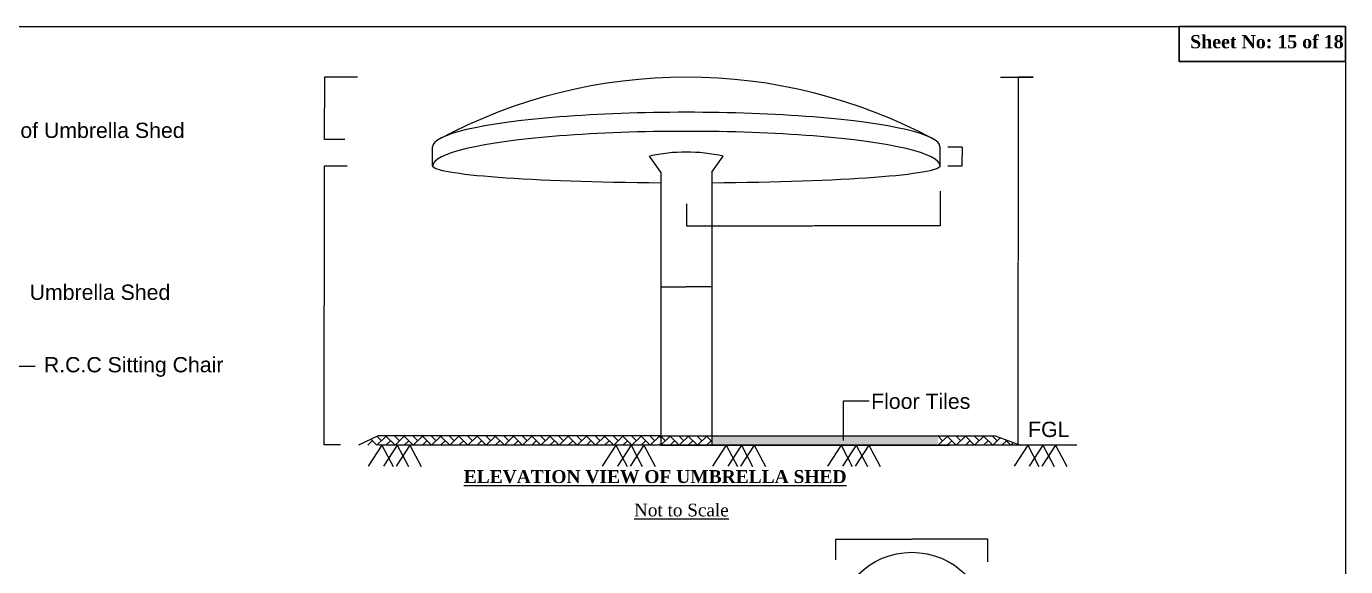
# Model space of a CAD drawing. Header units: inches. Extents: x 89000 to 1304432, y -10828 to 220529.
# Drawn here: x 820904 to 831305, y 82345 to 86599 of the extents above; entities that cross this region are included whole.
import ezdxf

# ---------------------------------------------------------------- set-up
doc = ezdxf.new("R2010")
doc.units = ezdxf.units.IN
doc.header["$LTSCALE"] = 7
doc.header["$MEASUREMENT"] = 0
doc.layers.add('sheet', color=1, linetype='Continuous', lineweight=15)
doc.styles.add('dim', font='isocp.shx')
doc.styles.get("Standard").update_dxf_attribs({"font": 'arial.ttf'})
doc.dimstyles.get("Standard").update_dxf_attribs({"dimtxt": 0.18, "dimasz": 0.18, "dimexe": 0.18, "dimexo": 0.0625, "dimgap": 0.09, "dimtad": 0, "dimtih": 1, "dimtoh": 1, "dimdec": 4, "dimzin": 0, "dimdsep": 46, "dimtxsty": 'Standard', "dimcen": 0.09, "dimadec": 0, "dimazin": 0, "dimtfac": 1, "dimtdec": 4, "dimtofl": 0, "dimtmove": 0, "dimatfit": 3, "dimfxl": 1, "dimtolj": 1, "dimtzin": 0, "dimarcsym": 0})
doc.dimstyles.new('STANDARD$0', dxfattribs={"dimscale": 0, "dimtxt": 8, "dimasz": 8, "dimexe": 4, "dimexo": 0, "dimgap": 2, "dimtad": 1, "dimdec": 0, "dimzin": 0, "dimdsep": 46, "dimtxsty": 'dim', "dimblk": 'DOTSMALL', "dimcen": 1, "dimclrd": 6, "dimclre": 6, "dimclrt": 256, "dimadec": 0, "dimazin": 0, "dimtfac": 1, "dimtdec": 0, "dimtix": 1, "dimtofl": 0, "dimtmove": 1, "dimatfit": 3, "dimldrblk": 'DOTSMALL', "dimfxl": 6, "dimtolj": 1, "dimtzin": 0, "dimarcsym": 0})

# ---------------------------------------------------------------- blocks, each defined once
blk = doc.blocks.new('*D227')
at = {"layer": 'Defpoints', "color": 0, "transparency": 16777216}
for p in [(823433.0069192452, 85498.57363281774), (823252.6209094118, 83303.95975287867), (823379.1184965027, 83303.95975287867)]:
    blk.add_point(p, dxfattribs=at)
at = {"layer": 'sheet', "color": 0, "lineweight": -2, "transparency": 16777216}
for p, q in [((823432.7879192452, 85498.57363281774), (823252.2569094119, 85498.57363281774)), ((823252.6209094118, 85497.77363281774), (823252.6209094118, 84402.9189428482)), ((823252.6209094118, 83304.75975287867), (823252.6209094118, 84399.61444284821)), ((823378.8994965027, 83303.95975287867), (823252.2569094119, 83303.95975287867))]:
    blk.add_line(p, q, dxfattribs=at)
at = {"layer": 'sheet', "color": 0, "transparency": 16777216}
for points in [[(823252.4875760785, 85497.77363281774), (823252.7542427451, 85497.77363281774), (823252.6209094118, 85498.57363281774)], [(823252.4875760785, 83304.75975287867), (823252.7542427451, 83304.75975287867), (823252.6209094118, 83303.95975287867)]]:
    blk.add_solid(points, dxfattribs=at)
at = {"layer": 'sheet', "color": 0, "lineweight": -3, "transparency": 16777216, "insert": (823252.6209094116, 84401.26669284796), "char_height": 0.5, "attachment_point": 5, "rotation": 90}
blk.add_mtext('\\A1;{\\H2.083x;2200}', dxfattribs=at)
blk = doc.blocks.new('*D228')
at = {"layer": 'Defpoints', "color": 0, "transparency": 16777216}
for p in [(828723.7585092776, 86199.81619993041), (828840.4901248694, 86199.81619993041), (829118.4694226356, 83299.81619993041)]:
    blk.add_point(p, dxfattribs=at)
at = {"layer": 'sheet', "color": 0, "lineweight": -2, "transparency": 16777216}
for p, q in [((828840.2711248694, 86199.81619993041), (828723.3945092777, 86199.81619993041)), ((828723.7585092776, 86199.01619993041), (828723.7585092776, 84751.4741334229)), ((828723.7585092776, 83300.61619993042), (828723.7585092776, 84748.15826643792)), ((829118.2504226356, 83299.81619993041), (828723.3945092777, 83299.81619993041))]:
    blk.add_line(p, q, dxfattribs=at)
at = {"layer": 'sheet', "color": 0, "transparency": 16777216}
for points in [[(828723.6251759443, 86199.01619993041), (828723.8918426109, 86199.01619993041), (828723.7585092776, 86199.81619993041)], [(828723.6251759443, 83300.61619993042), (828723.8918426109, 83300.61619993042), (828723.7585092776, 83299.81619993041)]]:
    blk.add_solid(points, dxfattribs=at)
at = {"layer": 'sheet', "color": 0, "lineweight": -3, "transparency": 16777216, "insert": (828723.7585092774, 84749.81619993017), "char_height": 0.5, "attachment_point": 5, "rotation": 90}
blk.add_mtext('\\A1;{\\H2.083x;2475}', dxfattribs=at)
blk = doc.blocks.new('*D229')
at = {"layer": 'Defpoints', "color": 0, "transparency": 16777216}
for p in [(828106.967270327, 85301.39893719461), (826106.9737633355, 85202.37401128886), (828106.967270327, 85028.9101913257)]:
    blk.add_point(p, dxfattribs=at)
at = {"layer": 'sheet', "color": 0, "lineweight": -2, "transparency": 16777216}
for p, q in [((828106.967270327, 85301.17993719461), (828106.967270327, 85028.5461913257)), ((826106.9737633355, 85202.15501128887), (826106.9737633355, 85028.5461913257)), ((826107.7737633355, 85028.9101913257), (827105.3761674111, 85028.9101913257)), ((828106.167270327, 85028.9101913257), (827108.5648662514, 85028.9101913257))]:
    blk.add_line(p, q, dxfattribs=at)
at = {"layer": 'sheet', "color": 0, "transparency": 16777216}
for points in [[(826107.7737633355, 85029.04352465904), (826107.7737633355, 85028.77685799237), (826106.9737633355, 85028.9101913257)], [(828106.167270327, 85029.04352465904), (828106.167270327, 85028.77685799237), (828106.967270327, 85028.9101913257)]]:
    blk.add_solid(points, dxfattribs=at)
at = {"layer": 'sheet', "color": 0, "lineweight": -3, "transparency": 16777216, "insert": (827106.9705168313, 85028.9101913257), "char_height": 0.5, "attachment_point": 5}
blk.add_mtext('\\A1;{\\H2.083x;1200}', dxfattribs=at)
blk = doc.blocks.new('*D230')
at = {"layer": 'Defpoints', "color": 0, "transparency": 16777216}
for p in [(828167.3929032548, 85649.47068306318), (828281.2258245421, 85649.47068306318), (828167.3929032548, 85499.47068306318)]:
    blk.add_point(p, dxfattribs=at)
at = {"layer": 'sheet', "color": 0, "lineweight": -2, "transparency": 16777216}
for p, q in [((828167.6119032549, 85649.47068306318), (828281.589824542, 85649.47068306318)), ((828281.2258245421, 85648.67068306317), (828281.2258245421, 85575.66612235398)), ((828167.6119032549, 85499.47068306318), (828281.589824542, 85499.47068306318)), ((828281.2258245421, 85500.27068306318), (828281.2258245421, 85573.2752437728))]:
    blk.add_line(p, q, dxfattribs=at)
at = {"layer": 'sheet', "color": 0, "transparency": 16777216}
for points in [[(828281.0924912088, 85648.67068306317), (828281.3591578754, 85648.67068306317), (828281.2258245421, 85649.47068306318)], [(828281.0924912088, 85500.27068306318), (828281.3591578754, 85500.27068306318), (828281.2258245421, 85499.47068306318)]]:
    blk.add_solid(points, dxfattribs=at)
at = {"layer": 'sheet', "color": 0, "lineweight": -3, "transparency": 16777216, "insert": (828281.2258245419, 85574.47068306315), "char_height": 0.5, "attachment_point": 5, "rotation": 90}
blk.add_mtext('\\A1;{\\H2.083x;125}', dxfattribs=at)
blk = doc.blocks.new('*D231')
at = {"layer": 'Defpoints', "color": 0, "transparency": 16777216}
for p in [(825906.9737633355, 84588.2573746494), (826306.9737633355, 84588.2573746494), (826306.9737633355, 84549.0887256735)]:
    blk.add_point(p, dxfattribs=at)
at = {"layer": 'sheet', "color": 0, "lineweight": -2, "transparency": 16777216}
for p, q in [((825906.9737633355, 84588.0383746494), (825906.9737633355, 84548.7247256735)), ((826306.9737633355, 84588.0383746494), (826306.9737633355, 84548.7247256735)), ((825907.7737633355, 84549.0887256735), (826102.7957905588, 84549.0887256735)), ((826306.1737633354, 84549.0887256735), (826105.2726319641, 84549.0887256735))]:
    blk.add_line(p, q, dxfattribs=at)
at = {"layer": 'sheet', "color": 0, "transparency": 16777216}
for points in [[(825907.7737633355, 84549.22205900683), (825907.7737633355, 84548.95539234017), (825906.9737633355, 84549.0887256735)], [(826306.1737633354, 84549.22205900683), (826306.1737633354, 84548.95539234017), (826306.9737633355, 84549.0887256735)]]:
    blk.add_solid(points, dxfattribs=at)
at = {"layer": 'sheet', "color": 0, "lineweight": -3, "transparency": 16777216, "insert": (826104.0342112614, 84549.0887256735), "char_height": 0.5, "attachment_point": 5}
blk.add_mtext('\\A1;{\\H2.083x;350}', dxfattribs=at)
blk = doc.blocks.new('*D243')
at = {"layer": 'Defpoints', "color": 0, "transparency": 16777216}
for p in [(828485.2164546609, 82561.18643710134), (827285.216454661, 82398.84051784663), (828485.2164546609, 82382.12314688205)]:
    blk.add_point(p, dxfattribs=at)
at = {"layer": 'sheet', "color": 0, "lineweight": -2, "transparency": 16777216}
for p, q in [((827285.216454661, 82399.05951784663), (827285.216454661, 82561.55043710134)), ((827286.016454661, 82561.18643710134), (827883.7879431003, 82561.18643710134)), ((828484.4164546608, 82561.18643710134), (827886.6449662216, 82561.18643710134)), ((828485.2164546609, 82382.34214688205), (828485.2164546609, 82561.55043710134))]:
    blk.add_line(p, q, dxfattribs=at)
at = {"layer": 'sheet', "color": 0, "transparency": 16777216}
for points in [[(827286.016454661, 82561.31977043467), (827286.016454661, 82561.053103768), (827285.216454661, 82561.18643710134)], [(828484.4164546608, 82561.31977043467), (828484.4164546608, 82561.053103768), (828485.2164546609, 82561.18643710134)]]:
    blk.add_solid(points, dxfattribs=at)
at = {"layer": 'sheet', "color": 0, "lineweight": -3, "transparency": 16777216, "insert": (827885.216454661, 82561.18643710134), "char_height": 0.5, "attachment_point": 5}
blk.add_mtext('\\A1;{\\fTimes New Roman|b1|i0|c0|p18;\\H2.5x;350}', dxfattribs=at)
blk = doc.blocks.new('*D272')
at = {"layer": 'Defpoints', "color": 0, "transparency": 16777216}
for p in [(823253.8906928371, 86198.89423379352), (823515.2231482014, 86198.89423379352), (823415.4546511776, 85707.18526327031)]:
    blk.add_point(p, dxfattribs=at)
at = {"layer": 'sheet', "color": 0, "lineweight": -2, "transparency": 16777216}
for p, q in [((823515.0041482013, 86198.89423379352), (823253.5266928371, 86198.89423379352)), ((823253.8906928371, 86198.09423379351), (823253.8906928371, 85954.22792042822)), ((823253.8906928371, 85707.98526327031), (823253.8906928371, 85951.8515766356)), ((823415.2356511776, 85707.18526327031), (823253.5266928371, 85707.18526327031))]:
    blk.add_line(p, q, dxfattribs=at)
at = {"layer": 'sheet', "color": 0, "transparency": 16777216}
for points in [[(823253.7573595038, 86198.09423379351), (823254.0240261704, 86198.09423379351), (823253.8906928371, 86198.89423379352)], [(823253.7573595038, 85707.98526327031), (823254.0240261704, 85707.98526327031), (823253.8906928371, 85707.18526327031)]]:
    blk.add_solid(points, dxfattribs=at)
at = {"layer": 'sheet', "color": 0, "lineweight": -3, "transparency": 16777216, "insert": (823253.8906928368, 85953.03974853166), "char_height": 0.5, "attachment_point": 5, "rotation": 90}
blk.add_mtext('\\A1;{\\H2.08x;150}', dxfattribs=at)

msp = doc.modelspace()

# ---------------------------------------------------------------- hatches: boundary and pattern name
at = {"layer": 'sheet', "lineweight": -3}
h = msp.add_hatch(dxfattribs=at)
h.set_pattern_fill('AR-HBONE', color=0, scale=0.5000000000000001, style=0)
h.set_pattern_definition([(45, (823522.8309338097, 83299.81619993038), (7.105427357601003e-15, 71.84204896855324), [152.4, -50.79999999999999]), (135, (823558.7519338098, 83335.73719993024), (7.105427357601003e-15, 71.84204896855324), [152.4, -50.79999999999999])])
h.paths.add_polyline_path([(825906.9737633355, 83375.55342726363), (824126.2758957776, 83375.55342726363), (824126.2758957776, 83299.81619993038), (824496.1179556046, 83299.81619993038), (825906.9737633355, 83299.81619993038)])
h.paths.add_polyline_path([(824126.2758957776, 83375.55342726363), (823676.2758957776, 83375.55342726363), (823676.2758957776, 83299.81619993038), (823679.6878363732, 83299.81619993038), (824126.2758957776, 83299.81619993038)])
h.paths.add_polyline_path([(823676.2758957776, 83375.55342726363), (823522.8309338097, 83299.81619993038), (823676.2758957776, 83299.81619993038)])
h.paths.add_polyline_path([(825227.4600512115, 83358.49482318037), (825227.4600512115, 83655.84569556662), (825384.6026467413, 83655.84569556662), (825384.6026467413, 83358.49482318037)], flags=9)
h = msp.add_hatch(dxfattribs=at)
h.set_pattern_fill('AR-HBONE', color=0, scale=0.5, style=0)
h.set_pattern_definition([(45, (-6680776.63392283, -7089466.328866311), (7.105427357601002e-15, 71.84204896855323), [152.4, -50.79999999999999]), (135, (-6680740.712922831, -7089430.407866311), (7.105427357601002e-15, 71.84204896855323), [152.4, -50.79999999999999])])
h.paths.add_polyline_path([(825479.0971654488, 79204.16191895888), (823679.0971654488, 79204.16191895888), (823679.0971654488, 79125.54016000568), (825479.0971654488, 79125.54016000568)])
h.paths.add_polyline_path([(823279.0971654488, 79204.16191895888), (821479.0971654488, 79204.16191895888), (821479.0971654488, 79125.54016000568), (823279.0971654488, 79125.54016000568)])
h.paths.add_polyline_path([(826306.9737633355, 83299.81619993038), (828091.836020111, 83299.81619993038), (828091.836020111, 83375.55342726363), (826306.9737633355, 83375.55342726363)])
h = msp.add_hatch(dxfattribs=at)
h.set_pattern_fill('AR-HBONE', color=0, scale=0.5000000000000001, style=0)
h.set_pattern_definition([(45, (825906.9737633355, 83299.81619993038), (7.105427357601003e-15, 71.84204896855324), [152.4, -50.79999999999999]), (135, (825942.8947633356, 83335.73719993024), (7.105427357601003e-15, 71.84204896855324), [152.4, -50.79999999999999])])
h.paths.add_polyline_path([(825906.9737633355, 83299.81619993038), (826306.9737633355, 83299.81619993038), (826306.9737633355, 83375.55342726363), (825906.9737633355, 83375.55342726363)])
h = msp.add_hatch(dxfattribs=at)
h.set_pattern_fill('AR-HBONE', color=0, scale=0.5000000000000001, style=0)
h.set_pattern_definition([(45, (828091.836020111, 83299.81619993038), (7.105427357601003e-15, 71.84204896855324), [152.4, -50.79999999999999]), (135, (828127.7570201108, 83335.73719993024), (7.105427357601003e-15, 71.84204896855324), [152.4, -50.79999999999999])])
h.paths.add_polyline_path([(828541.836020111, 83375.55342726363), (828091.836020111, 83375.55342726363), (828091.836020111, 83299.81619993038), (828742.5425149961, 83299.81619993038)])

# ---------------------------------------------------------------- linework, layer by layer
msp.add_lwpolyline([(831304.9444999774, 74616.89060841361), (814033.4499471918, 74616.89060841361), (814033.4499471918, 86598.61941242917), (831304.9444999774, 86598.61941242917)], close=True)
at = {"color": 7, "lineweight": 30, "ltscale": 0.18}
msp.add_lwpolyline([(831304.9444999781, 86598.61941242917), (829992.274728024, 86598.61941242917), (829992.274728024, 86323.2507618193), (831304.9444999781, 86323.2507618193)], close=True, dxfattribs=at)
at = {"layer": 'sheet', "color": 0, "lineweight": -3}
for p, q in [((828584.9487266324, 86199.81619993038), (828840.4901248689, 86199.81619993038)), ((824106.7547633357, 85499.81619993038), (824106.7547633357, 85649.81619993038)), ((828106.967270327, 85499.47068306315), (828106.967270327, 85649.47068306315)), ((825906.9737633355, 85451.01622475544), (825816.01420968, 85575.6719601471)), ((826306.9737633355, 85451.01622475544), (826397.9333169911, 85575.6719601471)), ((825906.9737633355, 85451.01622475544), (825906.9737633355, 83550.17275050702)), ((826306.9737633355, 85451.01622475544), (826306.9737633355, 83550.17275050702)), ((825906.9737633355, 83550.17275050702), (825906.9737633355, 83299.81619993038)), ((826306.9737633355, 83550.17275050702), (826306.9737633355, 83299.81619993038)), ((829186.5519805516, 83299.81619993038), (824496.1179556046, 83299.81619993038)), ((825906.9737633355, 83299.81619993038), (826306.9737633355, 83299.81619993038)), ((826306.9737633355, 83299.81619993038), (828181.7037582393, 83299.81619993038))]:
    msp.add_line(p, q, dxfattribs=at)
for points in [[(818910.4303315096, 82493.9828842436), (820670.0314733647, 83922.11348187318), (820971.9468578142, 83922.11348187318)], [(825906.9737633355, 83375.55342726363), (823676.2758957776, 83375.55342726363), (823522.8309338097, 83299.81619993038)], [(825906.9737633355, 83375.55342726363), (828541.836020111, 83375.55342726363), (828742.5425149961, 83299.81619993038)], [(823357.2184965021, 83303.95975287864), (823252.6209094109, 83299.81619993038)], [(823707.3584973873, 83299.81619993038), (823599.5279627306, 83136.67003506771)], [(824496.1179556046, 83299.81619993038), (823679.6878363732, 83299.81619993038)], [(823707.3584973873, 83299.81619993038), (823795.8503606318, 83132.05550980056)], [(823826.7472469322, 83299.81619993038), (823718.9167122757, 83136.67003506771)], [(823927.5397034273, 83299.81619993038), (823819.7091687707, 83136.67003506771)], [(823826.7472469322, 83299.81619993038), (823915.2391101769, 83132.05550980056)], [(823927.5397034273, 83299.81619993038), (824016.0315666718, 83132.05550980056)], [(825552.0232707915, 83299.81619993038), (825444.1927361349, 83136.67003506771)], [(825552.0232707915, 83299.81619993038), (825640.5151340361, 83132.05550980056)], [(825671.4120203367, 83299.81619993038), (825563.58148568, 83136.67003506771)], [(825772.2044768317, 83299.81619993038), (825664.373942175, 83136.67003506771)], [(825671.4120203367, 83299.81619993038), (825759.9038835813, 83132.05550980056)], [(825772.2044768317, 83299.81619993038), (825860.6963400764, 83132.05550980056)], [(826421.8236892584, 83299.81619993038), (826313.9931546019, 83136.67003506771)], [(826421.8236892584, 83299.81619993038), (826510.315552503, 83132.05550980056)], [(826541.2124388034, 83299.81619993038), (826433.3819041469, 83136.67003506771)], [(826642.0048952985, 83299.81619993038), (826534.174360642, 83136.67003506771)], [(826541.2124388034, 83299.81619993038), (826629.7043020481, 83132.05550980056)], [(826642.0048952985, 83299.81619993038), (826730.4967585431, 83132.05550980056)], [(827326.6156569875, 83299.81619993038), (827218.7851223309, 83136.67003506771)], [(827326.6156569875, 83299.81619993038), (827415.107520232, 83132.05550980056)], [(827446.0044065325, 83299.81619993038), (827338.173871876, 83136.67003506771)], [(827546.7968630275, 83299.81619993038), (827438.966328371, 83136.67003506771)], [(827446.0044065325, 83299.81619993038), (827534.4962697771, 83132.05550980056)], [(827546.7968630275, 83299.81619993038), (827635.2887262722, 83132.05550980056)], [(828798.3262455536, 83299.81619993038), (828690.495710897, 83136.67003506771)], [(828798.3262455536, 83299.81619993038), (828886.8181087982, 83132.05550980056)], [(828917.7149950985, 83299.81619993038), (828809.884460442, 83136.67003506771)], [(829018.5074515936, 83299.81619993038), (828910.6769169371, 83136.67003506771)], [(828917.7149950985, 83299.81619993038), (829006.2068583432, 83132.05550980056)], [(829018.5074515936, 83299.81619993038), (829106.9993148382, 83132.05550980056)]]:
    msp.add_lwpolyline(points, dxfattribs=at)
msp.add_circle((827885.2164546609, 81857.24969347357), 600, dxfattribs=at)
for centre, radius, start, end in [((826106.4099791667, 82067.29942395096), 4131.595475429694, 61.69672555540309, 118.2382298457334), ((826106.9737633355, 84325.25473296107), 1283.822691771233, 76.90094107879872, 103.0990589212013)]:
    msp.add_arc(centre, radius, start, end, dxfattribs=at)
for centre in [(826106.7547633357, 85649.81619993038), (826106.9737633355, 85499.81619993038)]:
    msp.add_ellipse(centre, major_axis=(-2000, 0), ratio=0.1362306516411482, start_param=3.141592653589792, end_param=6.283185307179586, dxfattribs=at)
at = {"layer": 'sheet', "color": 0, "lineweight": -3, "extrusion": (0, 0, -1)}
for start_param, end_param in [(4.812556401546249, 6.283185307179585), (3.14159265358979, 4.61222155922313)]:
    msp.add_ellipse((826106.9737633355, 85499.81619993038), major_axis=(-2000, 0), ratio=0.06779795967243264, start_param=start_param, end_param=end_param, dxfattribs=at)

# ---------------------------------------------------------------- texts
at = {"color": 7, "lineweight": 30, "ltscale": 0.18, "insert": (830078.8820009513, 86530.072455924), "char_height": 103.7654264978198, "width": 3727.220398343975, "attachment_point": 1}
msp.add_mtext('{\\fTimes New Roman|b1|i0|c0|p18;Sheet No: 15 of 18}', dxfattribs=at)
at = {"layer": 'sheet', "color": 0, "lineweight": -3, "char_height": 120, "attachment_point": 1}
for s, insert in [('Boundary of Umbrella Shed ', (820091.9753083765, 85840.26577436016)), ('Umbrella Shed', (820929.4510923552, 84565.36331234733)), ('R.C.C Sitting Chair', (821041.4020351027, 83994.5381646168)), ('Floor Tiles', (827563.7123128648, 83706.68601860735)), ('FGL\\P ', (828801.3956066582, 83485.20454731537))]:
    msp.add_mtext(s, dxfattribs=dict(at, insert=insert))
at = {"layer": 'sheet', "color": 0, "lineweight": -3, "attachment_point": 1}
for s, insert, char_height, width in [('{\\fTahoma|b0|i0|c0|p34;\\P\\fTimes New Roman|b1|i0|c0|p18;\\H0.9071x;\\LELEVATION VIEW OF UMBRELLA SHED}', (824351.8218535811, 83291.1481403599), 112, 569466.8486718752), ('{\\fTahoma|b0|i0|c0|p34;\\P\\fTimes New Roman|b0|i0|c0|p18;\\H0.5183x;   \\H0.8334x;   \\L Not to Scale}', (825407.4915711663, 83225.92045430467), 231.5167312499999, 854200.2730078128)]:
    msp.add_mtext(s, dxfattribs=dict(at, insert=insert, char_height=char_height, width=width))

# ---------------------------------------------------------------- dimensions: what is measured, and where the dimension line sits
at = {"layer": 'sheet', "color": 0, "lineweight": -3}
for base, p1, p2, text, override, picture, middle in [((823253.8906928371, 86198.89423379352), (823415.4546511772, 85707.18526327028), (823515.2231482009, 86198.89423379349), '{\\H2.08x;150}', {"dimscale": 1, "dimtxt": 0.5, "dimasz": 0.8, "dimexe": 0.3640000000000002, "dimexo": 0.2190000000000001, "dimgap": 0.09, "dimtad": 0, "dimlfac": 1000, "dimtxsty": 'Standard', "dimcen": 0.09, "dimclrd": 0, "dimclre": 0, "dimclrt": 0, "dimtix": 0, "dimtmove": 0, "dimfxl": 0.12}, '*D272', (823253.8906928368, 85953.03974853166)), ((828723.7585092776, 86199.81619993041), (829118.4694226352, 83299.81619993038), (828840.4901248689, 86199.81619993038), '{\\H2.083x;2475}', {"dimscale": 1, "dimtxt": 0.5, "dimasz": 0.8, "dimexe": 0.3640000000000002, "dimexo": 0.2190000000000001, "dimgap": 0.09, "dimtad": 0, "dimlfac": 1000, "dimlunit": 2, "dimtxsty": 'Standard', "dimcen": 0.09, "dimclrd": 0, "dimclre": 0, "dimclrt": 0, "dimtix": 0, "dimtmove": 0, "dimfxl": 0.12}, '*D228', (828723.7585092774, 84749.81619993017)), ((823252.6209094118, 83303.95975287867), (823433.0069192448, 85498.57363281772), (823379.1184965023, 83303.95975287864), '{\\H2.083x;2200}', {"dimscale": 1, "dimtxt": 0.5, "dimasz": 0.8, "dimexe": 0.3640000000000002, "dimexo": 0.2190000000000001, "dimgap": 0.09, "dimtad": 0, "dimlfac": 1000, "dimlunit": 2, "dimtxsty": 'Standard', "dimcen": 0.09, "dimclrd": 0, "dimclre": 0, "dimclrt": 0, "dimtix": 0, "dimtmove": 0, "dimfxl": 0.12}, '*D227', (823252.6209094116, 84401.26669284796))]:
    dim = msp.add_linear_dim(base=base, p1=p1, p2=p2, angle=90, text=text, dimstyle='STANDARD$0', override=override, dxfattribs=at)
    dim.commit()
    dim.dimension.update_dxf_attribs({"geometry": picture, "text_midpoint": middle})
dim = msp.add_linear_dim(base=(828281.2258245421, 85649.47068306318), p1=(828167.3929032544, 85499.47068306315), p2=(828167.3929032544, 85649.47068306315), angle=90, text='{\\H2.083x;125}', dimstyle='STANDARD$0', override={"dimscale": 1, "dimtxt": 0.5, "dimasz": 0.8, "dimexe": 0.3640000000000002, "dimexo": 0.2190000000000001, "dimgap": 0.09, "dimtad": 0, "dimlfac": 1000, "dimlunit": 2, "dimtxsty": 'Standard', "dimcen": 0.09, "dimclrd": 0, "dimclre": 0, "dimclrt": 0, "dimtix": 0, "dimtmove": 0, "dimfxl": 0.12}, dxfattribs=at)
dim.commit()
dim.dimension.update_dxf_attribs({"geometry": '*D230', "text_midpoint": (828281.2258245419, 85574.47068306315), "dimtype": 160})
for base, p1, p2, text, picture, middle in [((828106.967270327, 85028.9101913257), (826106.9737633355, 85202.37401128886), (828106.967270327, 85301.39893719461), '{\\H2.083x;1200}', '*D229', (827106.9705168313, 85028.9101913257)), ((828485.2164546609, 82561.18643710134), (827285.216454661, 82398.84051784663), (828485.2164546609, 82382.12314688205), '{\\fTimes New Roman|b1|i0|c0|p18;\\H2.5x;350}', '*D243', (827885.216454661, 82561.18643710134))]:
    dim = msp.add_linear_dim(base=base, p1=p1, p2=p2, text=text, dimstyle='STANDARD$0', override={"dimscale": 1, "dimtxt": 0.5, "dimasz": 0.8, "dimexe": 0.3640000000000002, "dimexo": 0.2190000000000001, "dimgap": 0.09, "dimtad": 0, "dimlfac": 1000, "dimlunit": 2, "dimtxsty": 'Standard', "dimcen": 0.09, "dimclrd": 0, "dimclre": 0, "dimclrt": 0, "dimtix": 0, "dimtmove": 0, "dimfxl": 0.12}, dxfattribs=at)
    dim.commit()
    dim.dimension.update_dxf_attribs({"geometry": picture, "text_midpoint": middle})
dim = msp.add_linear_dim(base=(826306.9737633355, 84549.0887256735), p1=(825906.9737633355, 84588.2573746494), p2=(826306.9737633355, 84588.2573746494), text='{\\H2.083x;350}', dimstyle='STANDARD$0', override={"dimscale": 1, "dimtxt": 0.5, "dimasz": 0.8, "dimexe": 0.3640000000000002, "dimexo": 0.2190000000000001, "dimgap": 0.09, "dimtad": 0, "dimlfac": 1000, "dimlunit": 2, "dimtxsty": 'Standard', "dimcen": 0.09, "dimclrd": 0, "dimclre": 0, "dimclrt": 0, "dimtix": 0, "dimtmove": 0, "dimfxl": 0.12}, dxfattribs=at)
dim.commit()
dim.dimension.update_dxf_attribs({"geometry": '*D231', "text_midpoint": (826104.0342112614, 84549.0887256735), "dimtype": 160})

# ---------------------------------------------------------------- leaders
msp.add_leader([(827346.223139705, 83338.81897119572), (827346.223139705, 83650.53010053304), (827548.7903303729, 83650.53010053304)], dimstyle='Standard', override={"dimasz": 0.8, "dimfxl": 0.12}, dxfattribs=at)

doc.saveas('drawing.dxf')
